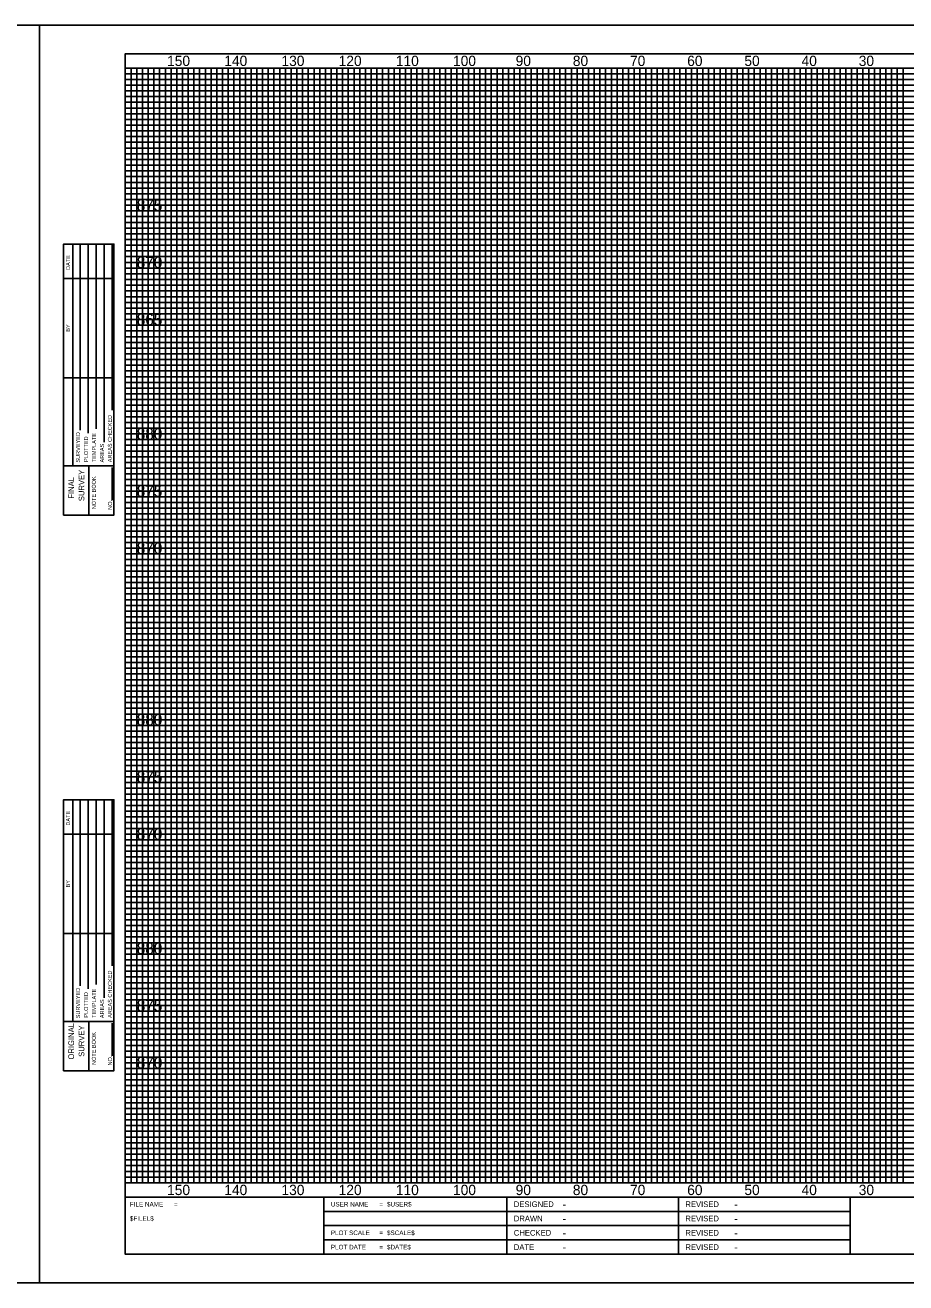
# Model space of a CAD drawing. Extents: x -26 to 24680, y -10 to 21582.
# Drawn here: x 20597.5 to 20751.5, y 5798.5 to 6018.5 of the extents above; entities that cross this region are included whole.
import ezdxf

# ---------------------------------------------------------------- set-up
doc = ezdxf.new("R2010")
doc.units = 0
for name, color, linetype in [('Sheets_General Details', 7, 'Continuous'), ('Sheets_Minor Grid', 7, 'Continuous'), ('Sheets_Printer Plotting Border', 7, 'Continuous')]:
    doc.layers.add(name, color=color, linetype=linetype)

msp = doc.modelspace()

# ---------------------------------------------------------------- linework, layer by layer
at = {"layer": 'Sheets_General Details'}
for p, q in [((20260.03, 6018.52), (20600.03, 6018.52)), ((20600.01, 6018.52), (20600.03, 6018.52)), ((20600.03, 6018.52), (20600.03, 5798.52)), ((20600.03, 6018.52), (20940.03, 6018.52)), ((20600.03, 5798.52), (20600.03, 6018.52)), ((20615.03, 6011.02), (20935.03, 6011.02)), ((20605.83, 5941.42), (20605.83, 5980.22)), ((20607.13, 5947.67), (20607.13, 5980.13)), ((20608.53, 5947.14), (20608.53, 5980.14)), ((20609.93, 5947.92), (20609.93, 5980.14)), ((20611.33, 5945.59), (20611.33, 5980.13)), ((20612.73, 5951.17), (20612.73, 5980.07)), ((20604.23, 5974.22), (20613.03, 5974.22)), ((20604.23, 5956.82), (20613.03, 5956.82)), ((20604.23, 5941.42), (20613.03, 5941.42)), ((20608.63, 5932.82), (20608.63, 5941.42)), ((20612.73, 5935.44), (20612.73, 5941.15)), ((20605.83, 5844.22), (20605.83, 5883.02)), ((20607.13, 5850.47), (20607.13, 5882.93)), ((20608.53, 5849.94), (20608.53, 5882.94)), ((20609.93, 5850.72), (20609.93, 5882.94)), ((20611.33, 5848.39), (20611.33, 5882.93)), ((20612.73, 5853.97), (20612.73, 5882.87)), ((20604.23, 5877.02), (20613.03, 5877.02)), ((20604.23, 5859.62), (20613.03, 5859.62)), ((20604.23, 5844.22), (20613.03, 5844.22)), ((20608.63, 5835.62), (20608.63, 5844.22)), ((20612.73, 5838.24), (20612.73, 5843.95)), ((20615.03, 5816.02), (20935.03, 5816.02)), ((20615.03, 5813.52), (20935.03, 5813.52)), ((20649.77, 5813.52), (20649.77, 5803.52)), ((20681.77, 5813.52), (20681.77, 5803.52)), ((20711.77, 5813.52), (20711.77, 5803.52)), ((20741.77, 5813.52), (20741.77, 5803.52)), ((20649.77, 5811.02), (20741.77, 5811.02)), ((20649.77, 5808.52), (20741.77, 5808.52)), ((20649.77, 5806.02), (20741.77, 5806.02)), ((20600.03, 5798.52), (20260.03, 5798.52)), ((20940.03, 5798.52), (20600.03, 5798.52))]:
    msp.add_line(p, q, dxfattribs=at)
for points in [[(20935.03, 5803.52), (20615.03, 5803.52), (20615.03, 6013.52), (20935.03, 6013.52)], [(20604.23, 5932.82), (20604.23, 5980.22), (20613.03, 5980.22), (20613.03, 5932.82)], [(20604.23, 5835.62), (20604.23, 5883.02), (20613.03, 5883.02), (20613.03, 5835.62)]]:
    msp.add_lwpolyline(points, close=True, dxfattribs=at)
for points in [[(20625.03, 6011.02), (20625.03, 5816.02), (20615.03, 5816.02)], [(20645.03, 6011.02), (20645.03, 5816.02), (20635.03, 5816.02), (20635.03, 6011.02)], [(20665.03, 6011.02), (20665.03, 5816.02), (20655.03, 5816.02), (20655.03, 6011.02)], [(20685.03, 6011.02), (20685.03, 5816.02), (20675.03, 5816.02), (20675.03, 6011.02)], [(20705.03, 6011.02), (20705.03, 5816.02), (20695.03, 5816.02), (20695.03, 6011.02)], [(20725.03, 6011.02), (20725.03, 5816.02), (20715.03, 5816.02), (20715.03, 6011.02)], [(20745.03, 6011.02), (20745.03, 5816.02), (20735.03, 5816.02), (20735.03, 6011.02)], [(20615.03, 5996.02), (20935.03, 5996.02), (20935.03, 6006.02), (20615.03, 6006.02)], [(20615.03, 5976.02), (20935.03, 5976.02), (20935.03, 5986.02), (20615.03, 5986.02)], [(20615.03, 5956.02), (20935.03, 5956.02), (20935.03, 5966.02), (20615.03, 5966.02)], [(20615.03, 5936.02), (20935.03, 5936.02), (20935.03, 5946.02), (20615.03, 5946.02)], [(20615.03, 5916.02), (20935.03, 5916.02), (20935.03, 5926.02), (20615.03, 5926.02)], [(20615.03, 5896.02), (20935.03, 5896.02), (20935.03, 5906.02), (20615.03, 5906.02)], [(20615.03, 5876.02), (20935.03, 5876.02), (20935.03, 5886.02), (20615.03, 5886.02)], [(20615.03, 5856.02), (20935.03, 5856.02), (20935.03, 5866.02), (20615.03, 5866.02)], [(20615.03, 5836.02), (20935.03, 5836.02), (20935.03, 5846.02), (20615.03, 5846.02)], [(20615.03, 5826.02), (20935.03, 5826.02), (20935.03, 5836.02), (20615.03, 5836.02)]]:
    msp.add_lwpolyline(points, dxfattribs=at)
at = {"layer": 'Sheets_Minor Grid'}
for points in [[(20615.03, 6010.02), (20935.03, 6010.02), (20935.03, 6011.02)], [(20616.48, 5816.02), (20616.03, 5816.02), (20616.03, 6011.02)], [(20618.03, 6011.02), (20618.03, 5816.02), (20617.03, 5816.02), (20617.03, 6011.02)], [(20620.03, 6011.02), (20620.03, 5816.02), (20619.03, 5816.02), (20619.03, 6011.02)], [(20622.03, 6011.02), (20622.03, 5816.02), (20621.03, 5816.02), (20621.03, 6011.02)], [(20624.03, 6011.02), (20624.03, 5816.02), (20623.03, 5816.02), (20623.03, 6011.02)], [(20627.03, 6011.02), (20627.03, 5816.02), (20626.03, 5816.02), (20626.03, 6011.02)], [(20629.03, 6011.02), (20629.03, 5816.02), (20628.03, 5816.02), (20628.03, 6011.02)], [(20631.03, 6011.02), (20631.03, 5816.02), (20630.03, 5816.02), (20630.03, 6011.02)], [(20633.03, 6011.02), (20633.03, 5816.02), (20632.03, 5816.02), (20632.03, 6011.02)], [(20636.03, 6011.02), (20636.03, 5816.02), (20634.03, 5816.02), (20634.03, 6011.02)], [(20638.03, 6011.02), (20638.03, 5816.02), (20637.03, 5816.02), (20637.03, 6011.02)], [(20640.03, 6011.02), (20640.03, 5816.02), (20639.03, 5816.02), (20639.03, 6011.02)], [(20642.03, 6011.02), (20642.03, 5816.02), (20641.03, 5816.02), (20641.03, 6011.02)], [(20644.03, 6011.02), (20644.03, 5816.02), (20643.03, 5816.02), (20643.03, 6011.02)], [(20647.03, 6011.02), (20647.03, 5816.02), (20646.03, 5816.02), (20646.03, 6011.02)], [(20649.03, 6011.02), (20649.03, 5816.02), (20648.03, 5816.02), (20648.03, 6011.02)], [(20651.03, 6011.02), (20651.03, 5816.02), (20650.03, 5816.02), (20650.03, 6011.02)], [(20653.03, 6011.02), (20653.03, 5816.02), (20652.03, 5816.02), (20652.03, 6011.02)], [(20656.03, 6011.02), (20656.03, 5816.02), (20654.03, 5816.02), (20654.03, 6011.02)], [(20658.03, 6011.02), (20658.03, 5816.02), (20657.03, 5816.02)], [(20657.03, 5816.02), (20657.03, 6011.02)], [(20660.03, 6011.02), (20660.03, 5816.02), (20659.03, 5816.02), (20659.03, 6011.02)], [(20662.03, 6011.02), (20662.03, 5816.02), (20661.03, 5816.02), (20661.03, 6011.02)], [(20664.03, 6011.02), (20664.03, 5816.02), (20663.03, 5816.02), (20663.03, 6011.02)], [(20667.03, 6011.02), (20667.03, 5816.02), (20666.03, 5816.02), (20666.03, 6011.02)], [(20669.03, 6011.02), (20669.03, 5816.02), (20668.03, 5816.02), (20668.03, 6011.02)], [(20671.03, 6011.02), (20671.03, 5816.02), (20670.03, 5816.02), (20670.03, 6011.02)], [(20673.03, 6011.02), (20673.03, 5816.02), (20672.03, 5816.02), (20672.03, 6011.02)], [(20676.03, 6011.02), (20676.03, 5816.02), (20674.03, 5816.02), (20674.03, 6011.02)], [(20678.03, 6011.02), (20678.03, 5816.02), (20677.03, 5816.02), (20677.03, 6011.02)], [(20680.03, 6011.02), (20680.03, 5816.02), (20679.03, 5816.02), (20679.03, 6011.02)], [(20682.03, 6011.02), (20682.03, 5816.02), (20681.03, 5816.02), (20681.03, 6011.02)], [(20684.03, 6011.02), (20684.03, 5816.02), (20683.03, 5816.02), (20683.03, 6011.02)], [(20687.03, 6011.02), (20687.03, 5816.02), (20686.03, 5816.02), (20686.03, 6011.02)], [(20689.03, 6011.02), (20689.03, 5816.02), (20688.03, 5816.02), (20688.03, 6011.02)], [(20691.03, 6011.02), (20691.03, 5816.02), (20690.03, 5816.02), (20690.03, 6011.02)], [(20693.03, 6011.02), (20693.03, 5816.02), (20692.03, 5816.02), (20692.03, 6011.02)], [(20696.03, 6011.02), (20696.03, 5816.02), (20694.03, 5816.02), (20694.03, 6011.02)], [(20698.03, 6011.02), (20698.03, 5816.02), (20697.03, 5816.02), (20697.03, 6011.02)], [(20700.03, 6011.02), (20700.03, 5816.02), (20699.03, 5816.02), (20699.03, 6011.02)], [(20702.03, 6011.02), (20702.03, 5816.02), (20701.03, 5816.02), (20701.03, 6011.02)], [(20704.03, 6011.02), (20704.03, 5816.02), (20703.03, 5816.02), (20703.03, 6011.02)], [(20707.03, 6011.02), (20707.03, 5816.02), (20706.03, 5816.02), (20706.03, 6011.02)], [(20709.03, 6011.02), (20709.03, 5816.02), (20708.03, 5816.02), (20708.03, 6011.02)], [(20711.03, 6011.02), (20711.03, 5816.02), (20710.03, 5816.02), (20710.03, 6011.02)], [(20713.03, 6011.02), (20713.03, 5816.02), (20712.03, 5816.02)], [(20712.03, 5816.02), (20712.03, 6011.02)], [(20716.03, 6011.02), (20716.03, 5816.02), (20714.03, 5816.02), (20714.03, 6011.02)], [(20718.03, 6011.02), (20718.03, 5816.02), (20717.03, 5816.02), (20717.03, 6011.02)], [(20720.03, 6011.02), (20720.03, 5816.02), (20719.03, 5816.02), (20719.03, 6011.02)], [(20722.03, 6011.02), (20722.03, 5816.02), (20721.03, 5816.02), (20721.03, 6011.02)], [(20724.03, 6011.02), (20724.03, 5816.02), (20723.03, 5816.02), (20723.03, 6011.02)], [(20727.03, 6011.02), (20727.03, 5816.02), (20726.03, 5816.02), (20726.03, 6011.02)], [(20729.03, 6011.02), (20729.03, 5816.02), (20728.03, 5816.02), (20728.03, 6011.02)], [(20731.03, 6011.02), (20731.03, 5816.02), (20730.03, 5816.02), (20730.03, 6011.02)], [(20733.03, 6011.02), (20733.03, 5816.02), (20732.03, 5816.02), (20732.03, 6011.02)], [(20736.03, 6011.02), (20736.03, 5816.02), (20734.03, 5816.02), (20734.03, 6011.02)], [(20738.03, 6011.02), (20738.03, 5816.02), (20737.03, 5816.02), (20737.03, 6011.02)], [(20740.03, 6011.02), (20740.03, 5816.02), (20739.03, 5816.02), (20739.03, 6011.02)], [(20742.03, 6011.02), (20742.03, 5816.02), (20741.03, 5816.02), (20741.03, 6011.02)], [(20744.03, 6011.02), (20744.03, 5816.02), (20743.03, 5816.02), (20743.03, 6011.02)], [(20747.03, 6011.02), (20747.03, 5816.02), (20746.03, 5816.02), (20746.03, 6011.02)], [(20749.03, 6011.02), (20749.03, 5816.02), (20748.03, 5816.02), (20748.03, 6011.02)], [(20751.03, 6011.02), (20751.03, 5816.02), (20750.03, 5816.02), (20750.03, 6011.02)], [(20615.03, 6008.02), (20935.03, 6008.02), (20935.03, 6009.02), (20615.03, 6009.02)], [(20615.03, 6005.02), (20935.03, 6005.02), (20935.03, 6007.02), (20615.03, 6007.02)], [(20615.03, 6003.02), (20935.03, 6003.02), (20935.03, 6004.02), (20615.03, 6004.02)], [(20615.03, 6001.02), (20935.03, 6001.02), (20935.03, 6002.02), (20615.03, 6002.02)], [(20615.03, 5999.02), (20935.03, 5999.02), (20935.03, 6000.02), (20615.03, 6000.02)], [(20615.03, 5997.02), (20935.03, 5997.02), (20935.03, 5998.02), (20615.03, 5998.02)], [(20615.03, 5994.02), (20935.03, 5994.02), (20935.03, 5995.02), (20615.03, 5995.02)], [(20615.03, 5992.02), (20935.03, 5992.02), (20935.03, 5993.02), (20615.03, 5993.02)], [(20615.03, 5990.02), (20935.03, 5990.02), (20935.03, 5991.02), (20615.03, 5991.02)], [(20615.03, 5988.02), (20935.03, 5988.02), (20935.03, 5989.02), (20615.03, 5989.02)], [(20615.03, 5985.02), (20935.03, 5985.02), (20935.03, 5987.02), (20615.03, 5987.02)], [(20615.03, 5983.02), (20935.03, 5983.02), (20935.03, 5984.02), (20615.03, 5984.02)], [(20615.03, 5981.02), (20935.03, 5981.02), (20935.03, 5982.02), (20615.03, 5982.02)], [(20615.03, 5979.02), (20935.03, 5979.02), (20935.03, 5980.02), (20615.03, 5980.02)], [(20615.03, 5977.02), (20935.03, 5977.02), (20935.03, 5978.02), (20615.03, 5978.02)], [(20615.03, 5974.02), (20935.03, 5974.02), (20935.03, 5975.02), (20615.03, 5975.02)], [(20615.03, 5972.02), (20935.03, 5972.02), (20935.03, 5973.02), (20615.03, 5973.02)], [(20615.03, 5970.02), (20935.03, 5970.02), (20935.03, 5971.02), (20615.03, 5971.02)], [(20615.03, 5968.02), (20935.03, 5968.02), (20935.03, 5969.02), (20615.03, 5969.02)], [(20615.03, 5965.02), (20935.03, 5965.02), (20935.03, 5967.02), (20615.03, 5967.02)], [(20615.03, 5963.02), (20935.03, 5963.02), (20935.03, 5964.02), (20615.03, 5964.02)], [(20615.03, 5961.02), (20935.03, 5961.02), (20935.03, 5962.02), (20615.03, 5962.02)], [(20615.03, 5959.02), (20935.03, 5959.02), (20935.03, 5960.02), (20615.03, 5960.02)], [(20615.03, 5957.02), (20935.03, 5957.02), (20935.03, 5958.02), (20615.03, 5958.02)], [(20615.03, 5954.02), (20935.03, 5954.02), (20935.03, 5955.02), (20615.03, 5955.02)], [(20615.03, 5952.02), (20935.03, 5952.02), (20935.03, 5953.02), (20615.03, 5953.02)], [(20615.03, 5950.02), (20935.03, 5950.02), (20935.03, 5951.02), (20615.03, 5951.02)], [(20615.03, 5948.02), (20935.03, 5948.02), (20935.03, 5949.02), (20615.03, 5949.02)], [(20615.03, 5945.02), (20935.03, 5945.02), (20935.03, 5947.02), (20615.03, 5947.02)], [(20615.03, 5943.02), (20935.03, 5943.02), (20935.03, 5944.02), (20615.03, 5944.02)], [(20615.03, 5941.02), (20935.03, 5941.02), (20935.03, 5942.02), (20615.03, 5942.02)], [(20615.03, 5939.02), (20935.03, 5939.02), (20935.03, 5940.02), (20615.03, 5940.02)], [(20615.03, 5937.02), (20935.03, 5937.02), (20935.03, 5938.02), (20615.03, 5938.02)], [(20615.03, 5934.02), (20935.03, 5934.02), (20935.03, 5935.02), (20615.03, 5935.02)], [(20615.03, 5932.02), (20935.03, 5932.02), (20935.03, 5933.02), (20615.03, 5933.02)], [(20615.03, 5930.02), (20935.03, 5930.02), (20935.03, 5931.02), (20615.03, 5931.02)], [(20615.03, 5928.02), (20935.03, 5928.02), (20935.03, 5929.02), (20615.03, 5929.02)], [(20615.03, 5925.02), (20935.03, 5925.02), (20935.03, 5927.02), (20615.03, 5927.02)], [(20615.03, 5923.02), (20935.03, 5923.02), (20935.03, 5924.02), (20615.03, 5924.02)], [(20615.03, 5921.02), (20935.03, 5921.02), (20935.03, 5922.02), (20615.03, 5922.02)], [(20615.03, 5919.02), (20935.03, 5919.02), (20935.03, 5920.02), (20615.03, 5920.02)], [(20615.03, 5917.02), (20935.03, 5917.02), (20935.03, 5918.02), (20615.03, 5918.02)], [(20615.03, 5914.02), (20935.03, 5914.02), (20935.03, 5915.02), (20615.03, 5915.02)], [(20615.03, 5912.02), (20935.03, 5912.02), (20935.03, 5913.02), (20615.03, 5913.02)], [(20615.03, 5910.02), (20935.03, 5910.02), (20935.03, 5911.02), (20615.03, 5911.02)], [(20615.03, 5908.02), (20935.03, 5908.02), (20935.03, 5909.02), (20615.03, 5909.02)], [(20615.03, 5905.02), (20935.03, 5905.02), (20935.03, 5907.02), (20615.03, 5907.02)], [(20615.03, 5903.02), (20935.03, 5903.02), (20935.03, 5904.02), (20615.03, 5904.02)], [(20615.03, 5901.02), (20935.03, 5901.02), (20935.03, 5902.02), (20615.03, 5902.02)], [(20615.03, 5899.02), (20935.03, 5899.02), (20935.03, 5900.02), (20615.03, 5900.02)], [(20615.03, 5897.02), (20935.03, 5897.02), (20935.03, 5898.02), (20615.03, 5898.02)], [(20615.03, 5894.02), (20935.03, 5894.02), (20935.03, 5895.02), (20615.03, 5895.02)], [(20615.03, 5892.02), (20935.03, 5892.02), (20935.03, 5893.02), (20615.03, 5893.02)], [(20615.03, 5890.02), (20935.03, 5890.02), (20935.03, 5891.02), (20615.03, 5891.02)], [(20615.03, 5888.02), (20935.03, 5888.02), (20935.03, 5889.02), (20615.03, 5889.02)], [(20615.03, 5885.02), (20935.03, 5885.02), (20935.03, 5887.02), (20615.03, 5887.02)], [(20615.03, 5883.02), (20935.03, 5883.02), (20935.03, 5884.02), (20615.03, 5884.02)], [(20615.03, 5881.02), (20935.03, 5881.02), (20935.03, 5882.02), (20615.03, 5882.02)], [(20615.03, 5879.02), (20935.03, 5879.02), (20935.03, 5880.02), (20615.03, 5880.02)], [(20615.03, 5877.02), (20935.03, 5877.02), (20935.03, 5878.02), (20615.03, 5878.02)], [(20615.03, 5874.02), (20935.03, 5874.02), (20935.03, 5875.02), (20615.03, 5875.02)], [(20615.03, 5872.02), (20935.03, 5872.02), (20935.03, 5873.02), (20615.03, 5873.02)], [(20615.03, 5870.02), (20935.03, 5870.02), (20935.03, 5871.02), (20615.03, 5871.02)], [(20615.03, 5868.02), (20935.03, 5868.02), (20935.03, 5869.02), (20615.03, 5869.02)], [(20615.03, 5865.02), (20935.03, 5865.02), (20935.03, 5867.02), (20615.03, 5867.02)], [(20615.03, 5863.02), (20935.03, 5863.02), (20935.03, 5864.02), (20615.03, 5864.02)], [(20615.03, 5861.02), (20935.03, 5861.02), (20935.03, 5862.02), (20615.03, 5862.02)], [(20615.03, 5859.02), (20935.03, 5859.02), (20935.03, 5860.02), (20615.03, 5860.02)], [(20615.03, 5857.02), (20935.03, 5857.02), (20935.03, 5858.02), (20615.03, 5858.02)], [(20615.03, 5854.02), (20935.03, 5854.02), (20935.03, 5855.02), (20615.03, 5855.02)], [(20615.03, 5852.02), (20935.03, 5852.02), (20935.03, 5853.02), (20615.03, 5853.02)], [(20615.03, 5850.02), (20935.03, 5850.02), (20935.03, 5851.02), (20615.03, 5851.02)], [(20615.03, 5848.02), (20935.03, 5848.02), (20935.03, 5849.02), (20615.03, 5849.02)], [(20615.03, 5845.02), (20935.03, 5845.02), (20935.03, 5847.02), (20615.03, 5847.02)], [(20615.03, 5843.02), (20935.03, 5843.02), (20935.03, 5844.02), (20615.03, 5844.02)], [(20615.03, 5841.02), (20935.03, 5841.02), (20935.03, 5842.02), (20615.03, 5842.02)], [(20615.03, 5839.02), (20935.03, 5839.02), (20935.03, 5840.02), (20615.03, 5840.02)], [(20615.03, 5837.02), (20935.03, 5837.02), (20935.03, 5838.02), (20615.03, 5838.02)], [(20615.03, 5834.02), (20935.03, 5834.02), (20935.03, 5835.02), (20615.03, 5835.02)], [(20615.03, 5832.02), (20935.03, 5832.02), (20935.03, 5833.02), (20615.03, 5833.02)], [(20615.03, 5830.02), (20935.03, 5830.02), (20935.03, 5831.02), (20615.03, 5831.02)], [(20615.03, 5828.02), (20935.03, 5828.02), (20935.03, 5829.02), (20615.03, 5829.02)], [(20615.03, 5825.02), (20935.03, 5825.02), (20935.03, 5827.02), (20615.03, 5827.02)], [(20615.03, 5823.02), (20935.03, 5823.02), (20935.03, 5824.02), (20615.03, 5824.02)], [(20615.03, 5821.02), (20935.03, 5821.02), (20935.03, 5822.02), (20615.03, 5822.02)], [(20615.03, 5819.02), (20935.03, 5819.02), (20935.03, 5820.02), (20615.03, 5820.02)], [(20615.03, 5817.02), (20935.03, 5817.02), (20935.03, 5818.02), (20615.03, 5818.02)], [(20616.03, 5816.02), (20615.03, 5816.02)]]:
    msp.add_lwpolyline(points, dxfattribs=at)
at = {"layer": 'Sheets_Printer Plotting Border'}
for points in [[(20260.03, 5798.52), (20600.03, 5798.52), (20600.03, 6018.52), (20260.03, 6018.52)], [(20600.03, 5798.52), (20940.03, 5798.52), (20940.03, 6018.52), (20600.03, 6018.52)]]:
    msp.add_lwpolyline(points, close=True, dxfattribs=at)

# ---------------------------------------------------------------- texts
at = {"layer": 'Sheets_General Details'}
for s, height, p in [('150', 1.8, (20622.34, 6011.37)), ('140', 1.8, (20632.34, 6011.37)), ('130', 1.8, (20642.34, 6011.37)), ('120', 1.8, (20652.34, 6011.37)), ('110', 1.8, (20662.34, 6011.37)), ('100', 1.8, (20672.34, 6011.37)), ('90', 1.8, (20683.29, 6011.37)), ('80', 1.8, (20693.29, 6011.37)), ('70', 1.8, (20703.29, 6011.37)), ('60', 1.8, (20713.29, 6011.37)), ('50', 1.8, (20723.29, 6011.37)), ('40', 1.8, (20733.29, 6011.37)), ('30', 1.8, (20743.29, 6011.37)), ('875', 2, (20617.04, 5986.02)), ('870', 2, (20617.04, 5976.02)), ('865', 2, (20617.04, 5966.02)), ('880', 2, (20617.04, 5946.02)), ('875', 2, (20617.04, 5936.02)), ('870', 2, (20617.04, 5926.02)), ('880', 2, (20617.04, 5896.02)), ('875', 2, (20617.04, 5886.02)), ('870', 2, (20617.04, 5876.02)), ('880', 2, (20617.04, 5856.02)), ('875', 2, (20617.04, 5846.02)), ('870', 2, (20617.04, 5836.02)), ('150', 1.8, (20622.34, 5813.87)), ('140', 1.8, (20632.34, 5813.87)), ('130', 1.8, (20642.34, 5813.87)), ('120', 1.8, (20652.34, 5813.87)), ('110', 1.8, (20662.34, 5813.87)), ('100', 1.8, (20672.34, 5813.87)), ('90', 1.8, (20683.29, 5813.87)), ('80', 1.8, (20693.29, 5813.87)), ('70', 1.8, (20703.29, 5813.87)), ('60', 1.8, (20713.29, 5813.87)), ('50', 1.8, (20723.29, 5813.87)), ('40', 1.8, (20733.29, 5813.87)), ('30', 1.8, (20743.29, 5813.87)), ('DESIGNED', 1, (20682.97, 5811.77)), ('REVISED', 1, (20712.97, 5811.77)), ('DRAWN', 1, (20682.97, 5809.27)), ('-', 1.4, (20691.51, 5811.57)), ('REVISED', 1, (20712.97, 5809.27)), ('-', 1.4, (20721.51, 5811.57)), ('-', 1.4, (20691.51, 5809.07)), ('-', 1.4, (20721.51, 5809.07)), ('CHECKED', 1, (20682.97, 5806.77)), ('-', 1.4, (20691.51, 5806.57)), ('REVISED', 1, (20712.97, 5806.77)), ('-', 1.4, (20721.51, 5806.57)), ('DATE', 1, (20682.97, 5804.27)), ('-', 1.4, (20691.51, 5804.07)), ('REVISED', 1, (20712.97, 5804.27)), ('-', 1.4, (20721.51, 5804.07))]:
    msp.add_text(s, height=height, dxfattribs=at).set_placement(p)
for s, height, rotation, p in [('DATE', 0.7, 90, (20605.36, 5975.7)), ('BY', 0.7, 90, (20605.36, 5964.89)), ('AREAS CHECKED', 0.7, 90, (20612.68, 5942.07)), ('SURVEYED', 0.7, 90, (20607.11, 5942)), ('TEMPLATE', 0.7, 90, (20609.91, 5942.07)), ('PLOTTED', 0.7, 90, (20608.51, 5942.11)), ('AREAS', 0.7, 90, (20611.31, 5942.02)), ('SURVEY', 1, 90, (20607.87, 5935.25)), ('FINAL', 1, 90, (20606.07, 5935.69)), ('NOTE BOOK', 0.7, 90, (20609.88, 5933.84)), ('NO.', 0.7, 90, (20612.71, 5933.74)), ('DATE', 0.7, 90, (20605.36, 5878.5)), ('BY', 0.7, 90, (20605.36, 5867.69)), ('AREAS CHECKED', 0.7, 90, (20612.68, 5844.87)), ('SURVEYED', 0.7, 90, (20607.11, 5844.8)), ('PLOTTED', 0.7, 90, (20608.51, 5844.91)), ('TEMPLATE', 0.7, 90, (20609.91, 5844.87)), ('AREAS', 0.7, 90, (20611.31, 5844.82)), ('ORIGINAL', 1, 90, (20606.07, 5837.58)), ('SURVEY', 1, 90, (20607.87, 5838.05)), ('NOTE BOOK', 0.7, 90, (20609.88, 5836.64)), ('NO.', 0.7, 90, (20612.71, 5836.54)), ('FILE NAME', 0.8, 360, (20615.83, 5811.87)), ('=', 0.8, 360, (20623.55, 5811.87)), ('USER NAME', 0.8, 360, (20650.97, 5811.87)), ('=', 0.8, 360, (20659.45, 5811.87)), ('$USER$', 0.8, 360, (20660.79, 5811.87)), ('$FILEL$', 0.8, 360, (20615.83, 5809.37)), ('PLOT SCALE', 0.8, 360, (20650.97, 5806.87)), ('=', 0.8, 360, (20659.45, 5806.87)), ('$SCALE$', 0.8, 360, (20660.79, 5806.87)), ('PLOT DATE', 0.8, 360, (20650.97, 5804.37)), ('=', 0.8, 360, (20659.45, 5804.37)), ('$DATE$', 0.8, 360, (20660.79, 5804.37))]:
    msp.add_text(s, height=height, rotation=rotation, dxfattribs=at).set_placement(p)

doc.saveas('drawing.dxf')
